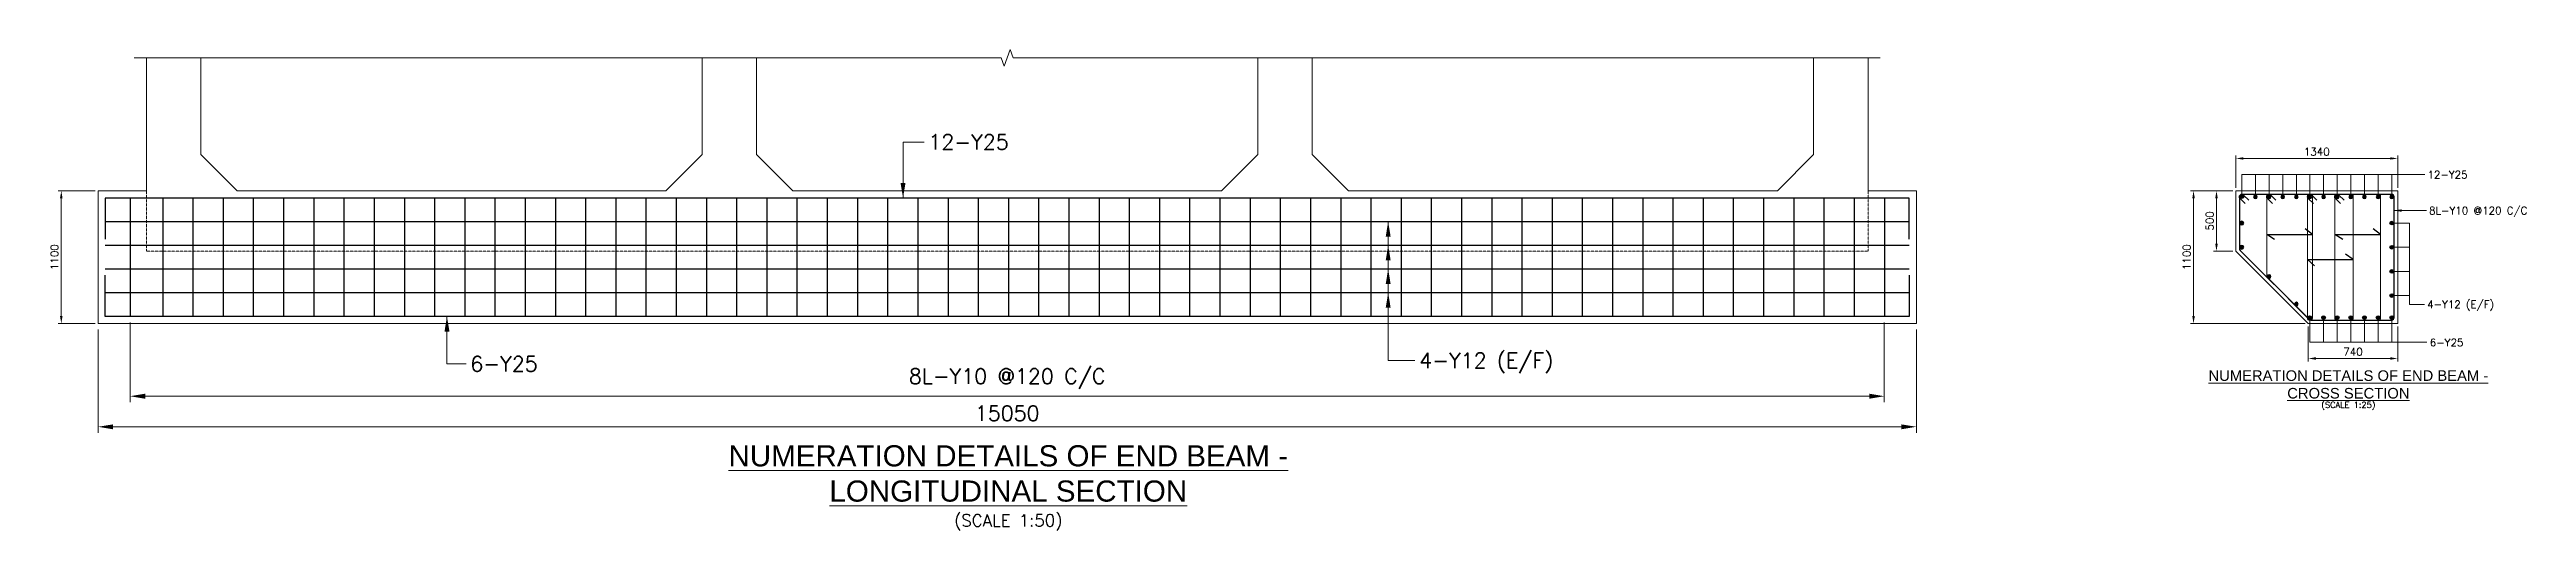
# Model space of a CAD drawing. Extents: x 2542500 to 2835796, y -294794 to -159040.
# Drawn here: x 2598391 to 2618893, y -260371 to -256391 of the extents above; entities that cross this region are included whole.
import ezdxf
from ezdxf.enums import TextEntityAlignment as Align

# ---------------------------------------------------------------- set-up
doc = ezdxf.new("R2010")
doc.units = 0
doc.header["$LTSCALE"] = 8
doc.header["$MEASUREMENT"] = 0
doc.header["$PDMODE"] = 35
doc.linetypes.add('HIDDEN', pattern=[0.375, 0.25, -0.125])
doc.layers.get('0').update_dxf_attribs({"color": 22, "linetype": 'CONTINUOUS'})
doc.layers.get('DEFPOINTS').update_dxf_attribs({"linetype": 'CONTINUOUS'})
for name, color, linetype, lineweight in [('CON-2', 1, 'CONTINUOUS', 30), ('DIMENSION', 8, 'CONTINUOUS', 18), ('HANDRAIL', 92, 'CONTINUOUS', 15), ('P.C.C', 105, 'CONTINUOUS', 9), ('R_DASHED', 183, 'HIDDEN', 9), ('R_DIMENSION', 8, 'CONTINUOUS', 15), ('R_TEXT G', 7, 'CONTINUOUS', 18), ('TEXT', 4, 'CONTINUOUS', 15), ('TEXT G', 7, 'CONTINUOUS', 18)]:
    doc.layers.add(name, color=color, linetype=linetype, lineweight=lineweight)
doc.styles.add('ARIEL', font='arial.ttf')
doc.styles.add('ROMANS', font='romans.shx')
doc.dimstyles.new('DIM-25', dxfattribs={"dimscale": 25, "dimtxt": 2.5, "dimasz": 2.5, "dimexe": 1, "dimexo": 1, "dimgap": 1, "dimtad": 1, "dimdec": 0, "dimzin": 0, "dimdsep": 46, "dimtxsty": 'ROMANS', "dimcen": 1, "dimclrd": 256, "dimclre": 256, "dimclrt": 7, "dimadec": 0, "dimazin": 0, "dimtfac": 1, "dimtdec": 0, "dimtofl": 0, "dimtmove": 0, "dimatfit": 3, "dimfxl": 1, "dimtolj": 1, "dimtzin": 0, "dimlwd": 9, "dimlwe": 5, "dimarcsym": 0})
doc.dimstyles.new('DIM-50', dxfattribs={"dimscale": 50, "dimtxt": 2.5, "dimasz": 2.5, "dimexe": 1, "dimexo": 1, "dimgap": 1, "dimtad": 1, "dimdec": 0, "dimzin": 0, "dimdsep": 46, "dimtxsty": 'ROMANS', "dimcen": 1, "dimclrd": 256, "dimclre": 256, "dimclrt": 7, "dimadec": 0, "dimazin": 0, "dimtfac": 1, "dimtdec": 0, "dimtofl": 0, "dimtmove": 0, "dimatfit": 3, "dimfxl": 1, "dimtolj": 1, "dimtzin": 0, "dimlwd": 9, "dimlwe": 5, "dimarcsym": 0})

# ---------------------------------------------------------------- blocks, each defined once
blk = doc.blocks.new('A$C7CBD51FD')
at = {"layer": 'CON-2'}
h = blk.add_hatch(color=222, dxfattribs=at)
edge = h.paths.add_edge_path()
edge.add_arc((0, 0), 30, 0, 360)
at = {"layer": 'CON-2', "color": 222}
blk.add_circle((0, 0), 30, dxfattribs=at)
blk = doc.blocks.new('*D151')
at = {"layer": 'DEFPOINTS', "color": 0}
for p in [(2599058, -258599), (2613578, -258599), (2613578, -259260)]:
    blk.add_point(p, dxfattribs=at)
at = {"layer": 'R_DIMENSION', "lineweight": 5}
for p, q in [((2599058, -258649), (2599058, -259310)), ((2613578, -258649), (2613578, -259310))]:
    blk.add_line(p, q, dxfattribs=at)
at = {"layer": 'R_DIMENSION', "lineweight": 9}
blk.add_line((2599183, -259260), (2613453, -259260), dxfattribs=at)
at = {"layer": 'R_DIMENSION'}
for points in [[(2599183, -259239), (2599183, -259281), (2599058, -259260)], [(2613453, -259239), (2613453, -259281), (2613578, -259260)]]:
    blk.add_solid(points, dxfattribs=at)
at = {"layer": 'R_DIMENSION', "color": 7, "insert": (2606318, -259115), "char_height": 125, "attachment_point": 5, "style": 'ROMANS'}
blk.add_mtext('\\A1;8L-Y10 @120 C/C', dxfattribs=at)
blk = doc.blocks.new('*D152')
at = {"layer": 'DEFPOINTS', "color": 0}
for p in [(2598793, -258659), (2613843, -258659), (2598793, -259513)]:
    blk.add_point(p, dxfattribs=at)
at = {"layer": 'R_DIMENSION', "lineweight": 5}
for p, q in [((2598793, -258709), (2598793, -259563)), ((2613843, -258709), (2613843, -259563))]:
    blk.add_line(p, q, dxfattribs=at)
at = {"layer": 'R_DIMENSION', "lineweight": 9}
blk.add_line((2613718, -259513), (2598918, -259513), dxfattribs=at)
at = {"layer": 'R_DIMENSION'}
for points in [[(2598918, -259493), (2598918, -259534), (2598793, -259513)], [(2613718, -259493), (2613718, -259534), (2613843, -259513)]]:
    blk.add_solid(points, dxfattribs=at)
at = {"layer": 'R_DIMENSION', "color": 7, "insert": (2606318, -259401), "char_height": 125, "attachment_point": 5, "style": 'ROMANS'}
blk.add_mtext('\\A1;15050', dxfattribs=at)
blk = doc.blocks.new('*D153')
at = {"layer": 'DEFPOINTS', "color": 0}
for p in [(2616487, -257292), (2616487, -257559), (2617827, -257559)]:
    blk.add_point(p, dxfattribs=at)
at = {"layer": 'R_DIMENSION', "lineweight": 5}
for p, q in [((2616487, -257534), (2616487, -257267)), ((2617827, -257534), (2617827, -257267))]:
    blk.add_line(p, q, dxfattribs=at)
at = {"layer": 'R_DIMENSION', "lineweight": 9}
blk.add_line((2617765, -257292), (2616550, -257292), dxfattribs=at)
at = {"layer": 'R_DIMENSION'}
for points in [[(2616550, -257282), (2616550, -257302), (2616487, -257292)], [(2617765, -257282), (2617765, -257302), (2617827, -257292)]]:
    blk.add_solid(points, dxfattribs=at)
at = {"layer": 'R_DIMENSION', "color": 7, "insert": (2617157, -257236), "char_height": 62.5, "attachment_point": 5, "style": 'ROMANS'}
blk.add_mtext('\\A1;1340', dxfattribs=at)
blk = doc.blocks.new('*D154')
at = {"layer": 'DEFPOINTS', "color": 0}
for p in [(2616487, -257559), (2616327, -258059), (2616487, -258059)]:
    blk.add_point(p, dxfattribs=at)
at = {"layer": 'R_DIMENSION', "lineweight": 5}
for p, q in [((2616462, -257559), (2616302, -257559)), ((2616462, -258059), (2616302, -258059))]:
    blk.add_line(p, q, dxfattribs=at)
at = {"layer": 'R_DIMENSION', "lineweight": 9}
blk.add_line((2616327, -257622), (2616327, -257997), dxfattribs=at)
at = {"layer": 'R_DIMENSION'}
for points in [[(2616317, -257622), (2616338, -257622), (2616327, -257559)], [(2616317, -257997), (2616338, -257997), (2616327, -258059)]]:
    blk.add_solid(points, dxfattribs=at)
at = {"layer": 'R_DIMENSION', "color": 7, "insert": (2616271, -257809), "char_height": 62.5, "attachment_point": 5, "rotation": 90, "style": 'ROMANS'}
blk.add_mtext('\\A1;500', dxfattribs=at)
blk = doc.blocks.new('*D155')
at = {"layer": 'DEFPOINTS', "color": 0}
for p in [(2616487, -257559), (2616137, -258659), (2617087, -258659)]:
    blk.add_point(p, dxfattribs=at)
at = {"layer": 'R_DIMENSION', "lineweight": 5}
for p, q in [((2616462, -257559), (2616112, -257559)), ((2617062, -258659), (2616112, -258659))]:
    blk.add_line(p, q, dxfattribs=at)
at = {"layer": 'R_DIMENSION', "lineweight": 9}
blk.add_line((2616137, -257622), (2616137, -258597), dxfattribs=at)
at = {"layer": 'R_DIMENSION'}
for points in [[(2616127, -257622), (2616148, -257622), (2616137, -257559)], [(2616127, -258597), (2616148, -258597), (2616137, -258659)]]:
    blk.add_solid(points, dxfattribs=at)
at = {"layer": 'R_DIMENSION', "color": 7, "insert": (2616081, -258109), "char_height": 62.5, "attachment_point": 5, "rotation": 90, "style": 'ROMANS'}
blk.add_mtext('\\A1;1100', dxfattribs=at)
blk = doc.blocks.new('*D156')
at = {"layer": 'DEFPOINTS', "color": 0}
for p in [(2617087, -258659), (2617827, -258659), (2617087, -258948)]:
    blk.add_point(p, dxfattribs=at)
at = {"layer": 'R_DIMENSION', "lineweight": 5}
for p, q in [((2617087, -258684), (2617087, -258973)), ((2617827, -258684), (2617827, -258973))]:
    blk.add_line(p, q, dxfattribs=at)
at = {"layer": 'R_DIMENSION', "lineweight": 9}
blk.add_line((2617765, -258948), (2617150, -258948), dxfattribs=at)
at = {"layer": 'R_DIMENSION'}
for points in [[(2617150, -258937), (2617150, -258958), (2617087, -258948)], [(2617765, -258937), (2617765, -258958), (2617827, -258948)]]:
    blk.add_solid(points, dxfattribs=at)
at = {"layer": 'R_DIMENSION', "color": 7, "insert": (2617457, -258892), "char_height": 62.5, "attachment_point": 5, "style": 'ROMANS'}
blk.add_mtext('\\A1;740', dxfattribs=at)
blk = doc.blocks.new('*D157')
at = {"layer": 'DEFPOINTS', "color": 0}
for p in [(2598489, -257559), (2598793, -257559), (2598793, -258659)]:
    blk.add_point(p, dxfattribs=at)
at = {"layer": 'R_DIMENSION', "lineweight": 5}
for p, q in [((2598768, -257559), (2598464, -257559)), ((2598768, -258659), (2598464, -258659))]:
    blk.add_line(p, q, dxfattribs=at)
at = {"layer": 'R_DIMENSION', "lineweight": 9}
blk.add_line((2598489, -258597), (2598489, -257622), dxfattribs=at)
at = {"layer": 'R_DIMENSION'}
for points in [[(2598478, -257622), (2598499, -257622), (2598489, -257559)], [(2598478, -258597), (2598499, -258597), (2598489, -258659)]]:
    blk.add_solid(points, dxfattribs=at)
at = {"layer": 'R_DIMENSION', "color": 7, "insert": (2598432, -258109), "char_height": 62.5, "attachment_point": 5, "rotation": 90, "style": 'ROMANS'}
blk.add_mtext('\\A1;1100', dxfattribs=at)

msp = doc.modelspace()

# ---------------------------------------------------------------- linework, layer by layer
for points in [[(2616565.6, -257665.9), (2616523.1, -257623.5, -0.4142136), (2616523.1, -257595.2), (2616523.1, -257595.2, -0.4142136), (2616551.4, -257595.2), (2616593.9, -257637.7)], [(2616791, -257665.9), (2616748.6, -257623.5, -0.4142136), (2616748.6, -257595.2), (2616748.6, -257595.2, -0.4142136), (2616776.9, -257595.2), (2616819.3, -257637.7)], [(2617129.2, -257665.9), (2617086.8, -257623.5, -0.4142136), (2617086.8, -257595.2), (2617086.8, -257595.2, -0.4142136), (2617115.1, -257595.2), (2617157.5, -257637.7)], [(2617354.7, -257665.9), (2617312.2, -257623.5, -0.4142136), (2617312.2, -257595.2), (2617312.2, -257595.2, -0.4142136), (2617340.5, -257595.2), (2617382.9, -257637.7)]]:
    msp.add_lwpolyline(points, format="xyb")
at = {"flags": 128}
for points in [[(2616808.2, -257962.3), (2616742.7, -257922.6), (2617120.9, -257922.6), (2617061, -257875.9)], [(2617371.9, -257962.3), (2617306.4, -257922.6), (2617684.6, -257922.6), (2617624.6, -257875.9)], [(2617137.7, -258181.5), (2617080.9, -258128.9), (2617459.1, -258128.9), (2617395.8, -258083.2)]]:
    msp.add_lwpolyline(points, dxfattribs=at)
at = {"layer": 'CON-2'}
for p, q in [((2599058.1, -257619.4), (2599058.1, -258599.4)), ((2599328.1, -257619.4), (2599328.1, -258599.4)), ((2599578.1, -257619.4), (2599578.1, -258599.4)), ((2599828.1, -257619.4), (2599828.1, -258599.4)), ((2600078.1, -257619.4), (2600078.1, -258599.4)), ((2600328.1, -257619.4), (2600328.1, -258599.4)), ((2600578.1, -257619.4), (2600578.1, -258599.4)), ((2600828.1, -257619.4), (2600828.1, -258599.4)), ((2601078.1, -257619.4), (2601078.1, -258599.4)), ((2601328.1, -257619.4), (2601328.1, -258599.4)), ((2601578.1, -257619.4), (2601578.1, -258599.4)), ((2601828.1, -257619.4), (2601828.1, -258599.4)), ((2602078.1, -257619.4), (2602078.1, -258599.4)), ((2602328.1, -257619.4), (2602328.1, -258599.4)), ((2602578.1, -257619.4), (2602578.1, -258599.4)), ((2602828.1, -257619.4), (2602828.1, -258599.4)), ((2603078.1, -257619.4), (2603078.1, -258599.4)), ((2603328.1, -257619.4), (2603328.1, -258599.4)), ((2603578.1, -257619.4), (2603578.1, -258599.4)), ((2603828.1, -257619.4), (2603828.1, -258599.4)), ((2604078.1, -257619.4), (2604078.1, -258599.4)), ((2604328.1, -257619.4), (2604328.1, -258599.4)), ((2604578.1, -257619.4), (2604578.1, -258599.4)), ((2604828.1, -257619.4), (2604828.1, -258599.4)), ((2605078.1, -257619.4), (2605078.1, -258599.4)), ((2605328.1, -257619.4), (2605328.1, -258599.4)), ((2605578.1, -257619.4), (2605578.1, -258599.4)), ((2605828.1, -257619.4), (2605828.1, -258599.4)), ((2606078.1, -257619.4), (2606078.1, -258599.4)), ((2606328.1, -257619.4), (2606328.1, -258599.4)), ((2606578.1, -257619.4), (2606578.1, -258599.4)), ((2606828.1, -257619.4), (2606828.1, -258599.4)), ((2607078.1, -257619.4), (2607078.1, -258599.4)), ((2607328.1, -257619.4), (2607328.1, -258599.4)), ((2607578.1, -257619.4), (2607578.1, -258599.4)), ((2607828.1, -257619.4), (2607828.1, -258599.4)), ((2608078.1, -257619.4), (2608078.1, -258599.4)), ((2608328.1, -257619.4), (2608328.1, -258599.4)), ((2608578.1, -257619.4), (2608578.1, -258599.4)), ((2608828.1, -257619.4), (2608828.1, -258599.4)), ((2609078.1, -257619.4), (2609078.1, -258599.4)), ((2609328.1, -257619.4), (2609328.1, -258599.4)), ((2609578.1, -257619.4), (2609578.1, -258599.4)), ((2609828.1, -257619.4), (2609828.1, -258599.4)), ((2610078.1, -257619.4), (2610078.1, -258599.4)), ((2610328.1, -257619.4), (2610328.1, -258599.4)), ((2610578.1, -257619.4), (2610578.1, -258599.4)), ((2610828.1, -257619.4), (2610828.1, -258599.4)), ((2611078.1, -257619.4), (2611078.1, -258599.4)), ((2611328.1, -257619.4), (2611328.1, -258599.4)), ((2611578.1, -257619.4), (2611578.1, -258599.4)), ((2611828.1, -257619.4), (2611828.1, -258599.4)), ((2612078.1, -257619.4), (2612078.1, -258599.4)), ((2612328.1, -257619.4), (2612328.1, -258599.4)), ((2612578.1, -257619.4), (2612578.1, -258599.4)), ((2612828.1, -257619.4), (2612828.1, -258599.4)), ((2613078.1, -257619.4), (2613078.1, -258599.4)), ((2613328.1, -257619.4), (2613328.1, -258599.4)), ((2613578.1, -257619.4), (2613578.1, -258599.4)), ((2613783.1, -257815.4), (2598853.1, -257815.4)), ((2613783.1, -258011.4), (2598853.1, -258011.4)), ((2613783.1, -258207.4), (2598853.1, -258207.4)), ((2613783.1, -258403.4), (2598853.1, -258403.4))]:
    msp.add_line(p, q, dxfattribs=at)
at = {"layer": 'CON-2', "flags": 128}
for points in [[(2613783.1, -257959.4), (2613783.1, -257619.4), (2598853.1, -257619.4), (2598853.1, -257959.4)], [(2613783.1, -258259.4), (2613783.1, -258599.4), (2598853.1, -258599.4), (2598853.1, -258259.4)]]:
    msp.add_lwpolyline(points, dxfattribs=at)
msp.add_lwpolyline([(2616523.1, -258052.8), (2617093.9, -258623.5, 0.1989124), (2617108, -258629.4), (2617777.3, -258629.4, 0.4142136), (2617797.3, -258609.4), (2617797.3, -257609.4, 0.4142136), (2617777.3, -257589.4), (2616537.3, -257589.4, 0.4142136), (2616517.3, -257609.4), (2616517.3, -258038.7, 0.1989124)], format="xyb", close=True, dxfattribs=at)
at = {"layer": 'HANDRAIL'}
for points in [[(2616752.7, -257589.4), (2617110.9, -257589.4, -0.4142136), (2617120.9, -257599.4), (2617120.9, -258614.6, -0.6688051), (2617095.3, -258625.2), (2616745.7, -258274.3, -0.1984623), (2616742.7, -258267.3), (2616742.7, -257599.4, -0.4142136)], [(2617090.9, -257589.4), (2617449.1, -257589.4, -0.4142136), (2617459.1, -257599.4), (2617459.1, -258619.4, -0.4142136), (2617449.1, -258629.4), (2617090.9, -258629.4, -0.4142136), (2617080.9, -258619.4), (2617080.9, -257599.4, -0.4142136)], [(2617316.4, -257589.4), (2617674.6, -257589.4, -0.4142136), (2617684.6, -257599.4), (2617684.6, -258619.4, -0.4142136), (2617674.6, -258629.4), (2617316.4, -258629.4, -0.4142136), (2617306.4, -258619.4), (2617306.4, -257599.4, -0.4142136)]]:
    msp.add_lwpolyline(points, format="xyb", close=True, dxfattribs=at)
at = {"layer": 'P.C.C'}
for p, q in [((2616650, -257609.4), (2616650, -257426)), ((2616762.7, -257609.4), (2616762.7, -257426)), ((2616875.5, -257609.4), (2616875.5, -257426)), ((2616988.2, -257609.4), (2616988.2, -257426)), ((2617100.9, -257609.4), (2617100.9, -257426)), ((2617213.6, -257609.4), (2617213.6, -257426)), ((2617326.4, -257609.4), (2617326.4, -257426)), ((2617439.1, -257609.4), (2617439.1, -257426)), ((2617551.8, -257609.4), (2617551.8, -257426)), ((2617664.6, -257609.4), (2617664.6, -257426)), ((2617777.3, -257609.4), (2617777.3, -257426)), ((2598793.1, -258659.4), (2598793.1, -257559.4)), ((2598793.1, -257559.4), (2599193.1, -257559.4)), ((2599943.1, -257559.4), (2603493.1, -257559.4)), ((2604543.1, -257559.4), (2608093.1, -257559.4)), ((2609143.1, -257559.4), (2612693.1, -257559.4)), ((2613443.1, -257559.4), (2613843.1, -257559.4)), ((2613843.1, -258659.4), (2613843.1, -257559.4)), ((2613843.1, -258659.4), (2598793.1, -258659.4)), ((2617213.6, -258609.4), (2617213.6, -258812.2)), ((2617326.4, -258609.4), (2617326.4, -258812.2)), ((2617439.1, -258609.4), (2617439.1, -258812.2)), ((2617551.8, -258609.4), (2617551.8, -258812.2)), ((2617551.8, -258609.4), (2617551.8, -258812.2)), ((2617664.6, -258609.4), (2617664.6, -258812.2)), ((2617777.3, -258609.4), (2617777.3, -258812.2))]:
    msp.add_line(p, q, dxfattribs=at)
for points in [[(2599093.1, -256459.3), (2606268.1, -256459.3), (2606293.1, -256528), (2606343.1, -256390.6), (2606368.1, -256459.3), (2613543.1, -256459.3)], [(2599193.1, -256459.3), (2599193.1, -257559.4)], [(2613443.1, -257559.4), (2613443.1, -256459.3)], [(2616537.3, -257609.4), (2616537.3, -257426), (2618051.8, -257426)], [(2616487.3, -258059.4), (2617087.3, -258659.4), (2617827.3, -258659.4), (2617827.3, -257559.4), (2616487.3, -257559.4), (2616487.3, -258059.4)], [(2617777.3, -257826.9), (2617923.8, -257826.9), (2617923.8, -258499.6), (2618049, -258499.6)], [(2617777.3, -258026.9), (2617923.8, -258026.9)], [(2617777.3, -258226.9), (2617923.8, -258226.9)], [(2617777.3, -258426.9), (2617923.8, -258426.9)], [(2617100.9, -258609.4), (2617100.9, -258812.2), (2618067.7, -258812.2)]]:
    msp.add_lwpolyline(points, dxfattribs=at)
at = {"layer": 'P.C.C', "flags": 128}
for points in [[(2599943.1, -257559.4), (2599643.1, -257259.4), (2599643.1, -256459.3)], [(2603793.1, -256459.3), (2603793.1, -257259.4), (2603493.1, -257559.4)], [(2604243.1, -256459.3), (2604243.1, -257259.4), (2604543.1, -257559.4)], [(2608093.1, -257559.4), (2608393.1, -257259.4), (2608393.1, -256459.3)], [(2609143.1, -257559.4), (2608843.1, -257259.4), (2608843.1, -256459.3)], [(2612993.1, -256459.3), (2612993.1, -257259.4), (2612693.1, -257559.4)]]:
    msp.add_lwpolyline(points, dxfattribs=at)
at = {"layer": 'R_DASHED', "linetype": 'HIDDEN'}
msp.add_lwpolyline([(2599193.1, -257559.4), (2599193.1, -258059.4), (2613443.1, -258059.4), (2613443.1, -257559.4)], dxfattribs=at)

# ---------------------------------------------------------------- block references
at = {"layer": 'CON-2', "yscale": 0.5, "zscale": 0.5, "rotation": 180}
for p, xscale in [((2616537.3, -257609.4), 0.5), ((2616650, -257609.4), -0.5), ((2616762.7, -257609.4), -0.5), ((2616875.5, -257609.4), -0.5), ((2616988.2, -257609.4), -0.5), ((2617100.9, -257609.4), -0.5), ((2617213.6, -257609.4), -0.5), ((2617326.4, -257609.4), -0.5), ((2617439.1, -257609.4), -0.5), ((2617551.8, -257609.4), -0.5), ((2617664.6, -257609.4), -0.5), ((2617777.3, -257609.4), -0.5), ((2616762.7, -258270), -0.5), ((2616988.2, -258497.2), -0.5)]:
    msp.add_blockref('A$C7CBD51FD', p, dxfattribs=dict(at, xscale=xscale))
at = {"layer": 'CON-2', "yscale": 0.5, "zscale": 0.5}
for p, xscale in [((2616537.3, -257826.9), -0.5), ((2617777.3, -257826.9), 0.5), ((2616537.3, -258026.9), -0.5), ((2617777.3, -258026.9), 0.5), ((2617777.3, -258226.9), 0.5), ((2617777.3, -258426.9), 0.5), ((2617100.9, -258609.4), 0.5), ((2617213.6, -258609.4), 0.5), ((2617326.4, -258609.4), 0.5), ((2617439.1, -258609.4), 0.5), ((2617551.8, -258609.4), 0.5), ((2617664.6, -258609.4), 0.5), ((2617777.3, -258609.4), 0.5)]:
    msp.add_blockref('A$C7CBD51FD', p, dxfattribs=dict(at, xscale=xscale))

# ---------------------------------------------------------------- texts
at = {"layer": 'R_TEXT G', "style": 'ROMANS'}
for s, p in [('12-Y25', (2605666.1, -257218.4)), ('6-Y25', (2601874.6, -259054.6)), ('4-Y12 (E/F)', (2609728.8, -259026.6))]:
    msp.add_text(s, height=125, dxfattribs=at).set_placement(p)
at = {"layer": 'TEXT', "color": 1, "lineweight": 13, "attachment_point": 8, "style": 'ARIEL'}
for s, insert, char_height, width in [('{\\LNUMERATION DETAILS OF END BEAM - CROSS SECTION}', (2617418.9, -259280.3), 87.5, 2477.669), ('{\\LNUMERATION DETAILS OF END BEAM - LONGITUDINAL SECTION}', (2606326.7, -260134.9), 175, 4955.339)]:
    msp.add_mtext(s, dxfattribs=dict(at, insert=insert, char_height=char_height, width=width))
at = {"layer": 'TEXT G', "style": 'ROMANS'}
for s, p in [('12-Y25', (2618073.6, -257457.9)), ('8L-Y10 @120 C/C', (2618086.7, -257755.2)), ('4-Y12 (E/F)', (2618070.8, -258531.5)), ('6-Y25', (2618092.7, -258846.8))]:
    msp.add_text(s, height=62.5, dxfattribs=at).set_placement(p)
for s, height, p in [('(SCALE 1:25)', 50, (2617418.9, -259306.5)), ('(SCALE 1:50)', 100, (2606326.7, -260237.8))]:
    msp.add_text(s, height=height, dxfattribs=at).set_placement(p, align=Align.TOP_CENTER)

# ---------------------------------------------------------------- dimensions: what is measured, and where the dimension line sits
at = {"layer": 'R_DIMENSION'}
for base, p1, p2, dimstyle, picture, middle in [((2616487.3, -257291.9), (2617827.3, -257559.4), (2616487.3, -257559.4), 'DIM-25', '*D153', (2617157.3, -257235.7)), ((2598793.1, -259513.4), (2613843.1, -258659.4), (2598793.1, -258659.4), 'DIM-50', '*D152', (2606318.1, -259400.9)), ((2617087.3, -258947.9), (2617827.3, -258659.4), (2617087.3, -258659.4), 'DIM-25', '*D156', (2617457.3, -258891.6))]:
    dim = msp.add_linear_dim(base=base, p1=p1, p2=p2, dimstyle=dimstyle, dxfattribs=at)
    dim.commit()
    dim.dimension.update_dxf_attribs({"geometry": picture, "text_midpoint": middle})
for base, p1, p2, picture, middle in [((2598488.6, -257559.4), (2598793.1, -258659.4), (2598793.1, -257559.4), '*D157', (2598432.4, -258109.4)), ((2616137.3, -258659.4), (2616487.3, -257559.4), (2617087.3, -258659.4), '*D155', (2616081.1, -258109.4)), ((2616327.4, -258059.4), (2616487.3, -257559.4), (2616487.3, -258059.4), '*D154', (2616271.2, -257809.4))]:
    dim = msp.add_linear_dim(base=base, p1=p1, p2=p2, angle=90, dimstyle='DIM-25', dxfattribs=at)
    dim.commit()
    dim.dimension.update_dxf_attribs({"geometry": picture, "text_midpoint": middle})
dim = msp.add_linear_dim(base=(2613578.1, -259260), p1=(2599058.1, -258599.4), p2=(2613578.1, -258599.4), text='8L-Y10 @120 C/C', dimstyle='DIM-50', dxfattribs=at)
dim.commit()
dim.dimension.update_dxf_attribs({"geometry": '*D151', "text_midpoint": (2606318.1, -259114.7)})

# ---------------------------------------------------------------- leaders
at = {"layer": 'DIMENSION'}
msp.add_leader([(2617797.3, -257723.3), (2618064.9, -257723.3)], dimstyle='DIM-25', dxfattribs=at)
at = {"layer": 'R_DIMENSION'}
for points in [[(2605455.8, -257619.4), (2605455.8, -257157.1), (2605630.5, -257157.1)], [(2609471.3, -257815.4), (2609471.3, -258965.3), (2609693.2, -258965.3)], [(2609471.3, -258011.4), (2609471.3, -258965.3), (2609693.2, -258965.3)], [(2609471.3, -258207.4), (2609471.3, -258965.3), (2609693.2, -258965.3)], [(2609471.3, -258403.4), (2609471.3, -258965.3), (2609693.2, -258965.3)], [(2601681.1, -258599.4), (2601681.1, -258993.3), (2601839, -258993.3)]]:
    msp.add_leader(points, dimstyle='DIM-50', override={"dimgap": 1, "dimtad": 0}, dxfattribs=at)

doc.saveas('drawing.dxf')
